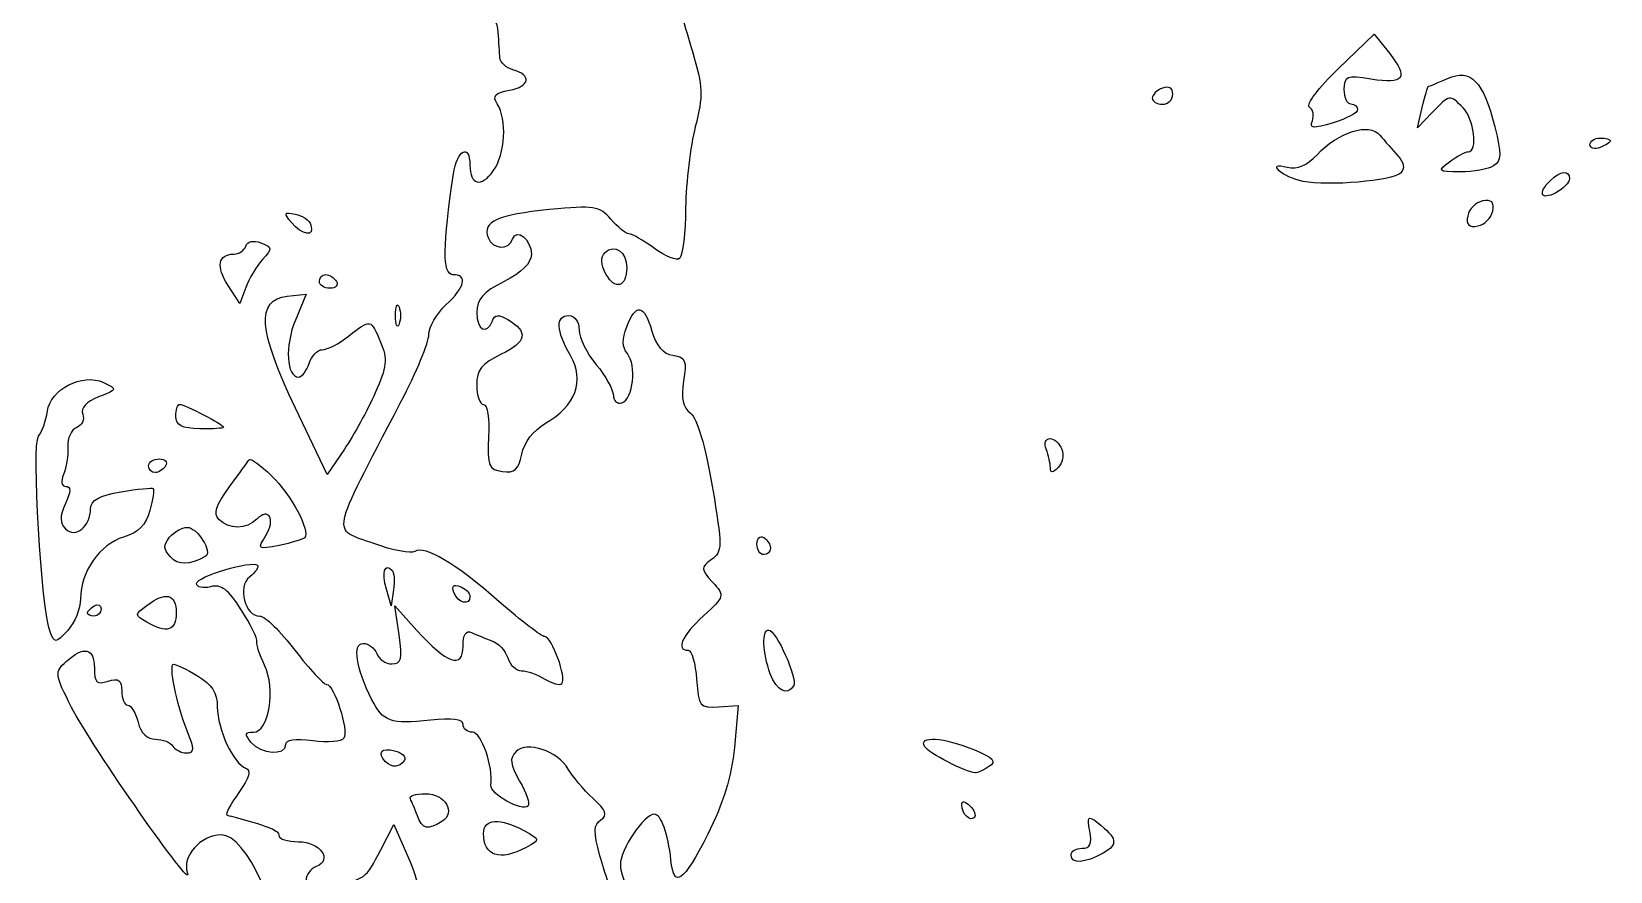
# Model space of a CAD drawing. Header units: centimetres. Extents: x -10.8 to 10.8, y -7.7 to 7.7.
# Drawn here: x 5.06 to 10.71, y -3.44 to -0.44 of the extents above; entities that cross this region are included whole.
import ezdxf

# ---------------------------------------------------------------- set-up
doc = ezdxf.new("R2010")
doc.units = ezdxf.units.CM
doc.header["$MEASUREMENT"] = 0
doc.layers.add('Layer 1', color=7, linetype='Continuous')

msp = doc.modelspace()

# ---------------------------------------------------------------- linework, layer by layer
at = {"layer": 'Layer 1'}
for points, knots in [([(7.24398, -3.59832), (7.24398, -3.58072), (7.22783, -3.54497), (7.20809, -3.51887), (7.20809, -3.51887), (7.18835, -3.49277), (7.17185, -3.44814), (7.17142, -3.4197), (7.17142, -3.4197), (7.17062, -3.36609), (7.2561, -3.23916), (7.29301, -3.23916), (7.29301, -3.23916), (7.31733, -3.23916), (7.34202, -3.30792), (7.35229, -3.40428), (7.35229, -3.40428), (7.3633, -3.50757), (7.39557, -3.48462), (7.48425, -3.31043), (7.48425, -3.31043), (7.53927, -3.20237), (7.57001, -3.10199), (7.57922, -3.00037), (7.57922, -3.00037), (7.57922, -3.00037), (7.59285, -2.85011), (7.59285, -2.85011), (7.59285, -2.85011), (7.59285, -2.85011), (7.52232, -2.85516), (7.52232, -2.85516), (7.52232, -2.85516), (7.45589, -2.85992), (7.45135, -2.85418), (7.44428, -2.75631), (7.44428, -2.75631), (7.44015, -2.69917), (7.42639, -2.65241), (7.41372, -2.65241), (7.41372, -2.65241), (7.36838, -2.65241), (7.39198, -2.59957), (7.46856, -2.52962), (7.46856, -2.52962), (7.54502, -2.45978), (7.54562, -2.45757), (7.50109, -2.40837), (7.50109, -2.40837), (7.45851, -2.36132), (7.45829, -2.35639), (7.49753, -2.3277), (7.49753, -2.3277), (7.53669, -2.29907), (7.53685, -2.2825), (7.50006, -2.06528), (7.50006, -2.06528), (7.47573, -1.92163), (7.44617, -1.82216), (7.42238, -1.80382), (7.42238, -1.80382), (7.39488, -1.78263), (7.38789, -1.75006), (7.39777, -1.68916), (7.39777, -1.68916), (7.4097, -1.61562), (7.40447, -1.60307), (7.35916, -1.59652), (7.35916, -1.59652), (7.32397, -1.59143), (7.29929, -1.56284), (7.28406, -1.50948), (7.28406, -1.50948), (7.25661, -1.41335), (7.22662, -1.40824), (7.19397, -1.49412), (7.19397, -1.49412), (7.17716, -1.53832), (7.1779, -1.56821), (7.19634, -1.59043), (7.19634, -1.59043), (7.23045, -1.63153), (7.21691, -1.75315), (7.17676, -1.76633), (7.17676, -1.76633), (7.15995, -1.77185), (7.1462, -1.75979), (7.1462, -1.73953), (7.1462, -1.73953), (7.1462, -1.71927), (7.1187, -1.67001), (7.08508, -1.63006), (7.08508, -1.63006), (7.05147, -1.59011), (7.02396, -1.53426), (7.02396, -1.50595), (7.02396, -1.50595), (7.02396, -1.47649), (7.00828, -1.45447), (6.98729, -1.45447), (6.98729, -1.45447), (6.93899, -1.45447), (6.94087, -1.50686), (6.99238, -1.59661), (6.99238, -1.59661), (7.04442, -1.68728), (7.01128, -1.77822), (6.9037, -1.83996), (6.9037, -1.83996), (6.86032, -1.86486), (6.82686, -1.90825), (6.81839, -1.95058), (6.81839, -1.95058), (6.80733, -2.00588), (6.79307, -2.01861), (6.74919, -2.01238), (6.74919, -2.01238), (6.69964, -2.00535), (6.69454, -1.9925), (6.69985, -1.88841), (6.69985, -1.88841), (6.70314, -1.8239), (6.69499, -1.77229), (6.68151, -1.77229), (6.68151, -1.77229), (6.66816, -1.77229), (6.65725, -1.74132), (6.65725, -1.70348), (6.65725, -1.70348), (6.65725, -1.64863), (6.67499, -1.62621), (6.74469, -1.59297), (6.74469, -1.59297), (6.83626, -1.5493), (6.8434, -1.5124), (6.76878, -1.46845), (6.76878, -1.46845), (6.73582, -1.44903), (6.72143, -1.45016), (6.71319, -1.47281), (6.71319, -1.47281), (6.69394, -1.52572), (6.65725, -1.506), (6.65725, -1.44275), (6.65725, -1.44275), (6.65725, -1.39664), (6.68065, -1.37019), (6.75504, -1.33224), (6.75504, -1.33224), (6.81787, -1.30019), (6.85283, -1.26556), (6.85283, -1.2354), (6.85283, -1.2354), (6.85283, -1.18117), (6.79928, -1.1384), (6.785, -1.18123), (6.785, -1.18123), (6.77165, -1.2213), (6.71416, -1.21726), (6.69799, -1.17512), (6.69799, -1.17512), (6.67626, -1.1185), (6.7321, -1.09299), (6.91779, -1.07469), (6.91779, -1.07469), (7.07744, -1.05896), (7.09665, -1.06199), (7.13714, -1.10928), (7.13714, -1.10928), (7.16155, -1.13779), (7.19052, -1.16111), (7.20152, -1.16111), (7.20152, -1.16111), (7.21252, -1.16111), (7.25395, -1.18508), (7.29358, -1.21438), (7.29358, -1.21438), (7.33321, -1.24368), (7.37402, -1.25927), (7.38427, -1.24902), (7.38427, -1.24902), (7.39452, -1.23878), (7.40382, -1.15705), (7.40493, -1.0674), (7.40493, -1.0674), (7.40605, -0.97775), (7.42162, -0.84766), (7.43954, -0.77831), (7.43954, -0.77831), (7.46828, -0.66708), (7.46704, -0.63537), (7.42898, -0.50939), (7.42898, -0.50939), (7.40525, -0.43084), (7.37244, -0.31156), (7.35607, -0.24433), (7.35607, -0.24433), (7.31643, -0.08154), (7.20958, -0.0199), (6.97153, -0.02252), (6.97153, -0.02252), (6.7791, -0.02463), (6.71967, -0.06448), (6.69694, -0.20664), (6.69694, -0.20664), (6.68863, -0.25863), (6.67512, -0.31863), (6.66693, -0.33998), (6.66693, -0.33998), (6.65713, -0.3655), (6.66548, -0.37879), (6.69132, -0.37879), (6.69132, -0.37879), (6.71595, -0.37879), (6.73197, -0.40159), (6.73427, -0.43991), (6.73427, -0.43991), (6.73629, -0.47352), (6.73904, -0.51478), (6.74038, -0.53159), (6.74038, -0.53159), (6.74172, -0.5484), (6.76273, -0.56765), (6.78705, -0.57437), (6.78705, -0.57437), (6.85525, -0.59322), (6.84808, -0.63361), (6.77406, -0.64747), (6.77406, -0.64747), (6.72196, -0.65723), (6.71259, -0.6679), (6.7309, -0.6966), (6.7309, -0.6966), (6.76671, -0.75271), (6.75946, -0.875), (6.7167, -0.93604), (6.7167, -0.93604), (6.67376, -0.99734), (6.6328, -0.98716), (6.6328, -0.91518), (6.6328, -0.91518), (6.6328, -0.83679), (6.58703, -0.86173), (6.57407, -0.94718), (6.57407, -0.94718), (6.53542, -1.20211), (6.53465, -1.30778), (6.57146, -1.30778), (6.57146, -1.30778), (6.62615, -1.30778), (6.61629, -1.35165), (6.54723, -1.41565), (6.54723, -1.41565), (6.51361, -1.4468), (6.48611, -1.49463), (6.48611, -1.52193), (6.48611, -1.52193), (6.48611, -1.54923), (6.44102, -1.65798), (6.3859, -1.7636), (6.3859, -1.7636), (6.12909, -2.25575), (6.1367, -2.21577), (6.28939, -2.27066), (6.28939, -2.27066), (6.35611, -2.29465), (6.42184, -2.30739), (6.43546, -2.29898), (6.43546, -2.29898), (6.47249, -2.2761), (6.57925, -2.33957), (6.73812, -2.47893), (6.73812, -2.47893), (6.81622, -2.54744), (6.8894, -2.60348), (6.90075, -2.60348), (6.90075, -2.60348), (6.92615, -2.60348), (6.98046, -2.75291), (6.96183, -2.77154), (6.96183, -2.77154), (6.95444, -2.77894), (6.92703, -2.77168), (6.90094, -2.75535), (6.90094, -2.75535), (6.87484, -2.73905), (6.83758, -2.72572), (6.81813, -2.72572), (6.81813, -2.72572), (6.79868, -2.72572), (6.77617, -2.7049), (6.76809, -2.67946), (6.76809, -2.67946), (6.76002, -2.65402), (6.73452, -2.62651), (6.71144, -2.61833), (6.71144, -2.61833), (6.68835, -2.61015), (6.65571, -2.59704), (6.63891, -2.58921), (6.63891, -2.58921), (6.61873, -2.5798), (6.60835, -2.59614), (6.60835, -2.63735), (6.60835, -2.63735), (6.60835, -2.72002), (6.54994, -2.70034), (6.44347, -2.58178), (6.44347, -2.58178), (6.44347, -2.58178), (6.36416, -2.49347), (6.36416, -2.49347), (6.36416, -2.49347), (6.36416, -2.49347), (6.37937, -2.59737), (6.37937, -2.59737), (6.37937, -2.59737), (6.39205, -2.68397), (6.38782, -2.70127), (6.35401, -2.70127), (6.35401, -2.70127), (6.3317, -2.70127), (6.30711, -2.68477), (6.29937, -2.6646), (6.29937, -2.6646), (6.29163, -2.64443), (6.26976, -2.62793), (6.25078, -2.62793), (6.25078, -2.62793), (6.21175, -2.62793), (6.22522, -2.71613), (6.28122, -2.82741), (6.28122, -2.82741), (6.32238, -2.90919), (6.34839, -2.91848), (6.49222, -2.90274), (6.49222, -2.90274), (6.57024, -2.8942), (6.60834, -2.89918), (6.60834, -2.91789), (6.60834, -2.91789), (6.60834, -2.93321), (6.62347, -2.94574), (6.64196, -2.94574), (6.64196, -2.94574), (6.67395, -2.94574), (6.71754, -3.07023), (6.70832, -3.13524), (6.70832, -3.13524), (6.70376, -3.16736), (6.81923, -3.23195), (6.84147, -3.20972), (6.84147, -3.20972), (6.84855, -3.20263), (6.83483, -3.16282), (6.81097, -3.12124), (6.81097, -3.12124), (6.77648, -3.06115), (6.77379, -3.03944), (6.79786, -3.01538), (6.79786, -3.01538), (6.83717, -2.97607), (6.94748, -3.0133), (6.98476, -3.07846), (6.98476, -3.07846), (6.9996, -3.10439), (7.03924, -3.15095), (7.07286, -3.18192), (7.07286, -3.18192), (7.12054, -3.22585), (7.12685, -3.24293), (7.10153, -3.25962), (7.10153, -3.25962), (7.07533, -3.27689), (7.07464, -3.30167), (7.09798, -3.38841), (7.09798, -3.38841), (7.11387, -3.44748), (7.14251, -3.52607), (7.16161, -3.56305), (7.16161, -3.56305), (7.19796, -3.63341), (7.24398, -3.65309), (7.24398, -3.59828), (7.24398, -3.59828), (7.24398, -3.59828), (7.24398, -3.59832), (7.24398, -3.59832)], [0, 0, 0, 0, 0.0102041, 0.0102041, 0.0102041, 0.0102041, 0.0204082, 0.0204082, 0.0204082, 0.0204082, 0.0306122, 0.0306122, 0.0306122, 0.0306122, 0.0408163, 0.0408163, 0.0408163, 0.0408163, 0.0510204, 0.0510204, 0.0510204, 0.0510204, 0.0612245, 0.0612245, 0.0612245, 0.0612245, 0.0714286, 0.0714286, 0.0714286, 0.0714286, 0.0816327, 0.0816327, 0.0816327, 0.0816327, 0.0918367, 0.0918367, 0.0918367, 0.0918367, 0.1020408, 0.1020408, 0.1020408, 0.1020408, 0.1122449, 0.1122449, 0.1122449, 0.1122449, 0.122449, 0.122449, 0.122449, 0.122449, 0.1326531, 0.1326531, 0.1326531, 0.1326531, 0.1428571, 0.1428571, 0.1428571, 0.1428571, 0.1530612, 0.1530612, 0.1530612, 0.1530612, 0.1632653, 0.1632653, 0.1632653, 0.1632653, 0.1734694, 0.1734694, 0.1734694, 0.1734694, 0.1836735, 0.1836735, 0.1836735, 0.1836735, 0.1938776, 0.1938776, 0.1938776, 0.1938776, 0.2040816, 0.2040816, 0.2040816, 0.2040816, 0.2142857, 0.2142857, 0.2142857, 0.2142857, 0.2244898, 0.2244898, 0.2244898, 0.2244898, 0.2346939, 0.2346939, 0.2346939, 0.2346939, 0.244898, 0.244898, 0.244898, 0.244898, 0.255102, 0.255102, 0.255102, 0.255102, 0.2653061, 0.2653061, 0.2653061, 0.2653061, 0.2755102, 0.2755102, 0.2755102, 0.2755102, 0.2857143, 0.2857143, 0.2857143, 0.2857143, 0.2959184, 0.2959184, 0.2959184, 0.2959184, 0.3061224, 0.3061224, 0.3061224, 0.3061224, 0.3163265, 0.3163265, 0.3163265, 0.3163265, 0.3265306, 0.3265306, 0.3265306, 0.3265306, 0.3367347, 0.3367347, 0.3367347, 0.3367347, 0.3469388, 0.3469388, 0.3469388, 0.3469388, 0.3571429, 0.3571429, 0.3571429, 0.3571429, 0.3673469, 0.3673469, 0.3673469, 0.3673469, 0.377551, 0.377551, 0.377551, 0.377551, 0.3877551, 0.3877551, 0.3877551, 0.3877551, 0.3979592, 0.3979592, 0.3979592, 0.3979592, 0.4081633, 0.4081633, 0.4081633, 0.4081633, 0.4183673, 0.4183673, 0.4183673, 0.4183673, 0.4285714, 0.4285714, 0.4285714, 0.4285714, 0.4387755, 0.4387755, 0.4387755, 0.4387755, 0.4489796, 0.4489796, 0.4489796, 0.4489796, 0.4591837, 0.4591837, 0.4591837, 0.4591837, 0.4693878, 0.4693878, 0.4693878, 0.4693878, 0.4795918, 0.4795918, 0.4795918, 0.4795918, 0.4897959, 0.4897959, 0.4897959, 0.4897959, 0.5, 0.5, 0.5, 0.5, 0.5102041, 0.5102041, 0.5102041, 0.5102041, 0.5204082, 0.5204082, 0.5204082, 0.5204082, 0.5306122, 0.5306122, 0.5306122, 0.5306122, 0.5408163, 0.5408163, 0.5408163, 0.5408163, 0.5510204, 0.5510204, 0.5510204, 0.5510204, 0.5612245, 0.5612245, 0.5612245, 0.5612245, 0.5714286, 0.5714286, 0.5714286, 0.5714286, 0.5816327, 0.5816327, 0.5816327, 0.5816327, 0.5918367, 0.5918367, 0.5918367, 0.5918367, 0.6020408, 0.6020408, 0.6020408, 0.6020408, 0.6122449, 0.6122449, 0.6122449, 0.6122449, 0.622449, 0.622449, 0.622449, 0.622449, 0.6326531, 0.6326531, 0.6326531, 0.6326531, 0.6428571, 0.6428571, 0.6428571, 0.6428571, 0.6530612, 0.6530612, 0.6530612, 0.6530612, 0.6632653, 0.6632653, 0.6632653, 0.6632653, 0.6734694, 0.6734694, 0.6734694, 0.6734694, 0.6836735, 0.6836735, 0.6836735, 0.6836735, 0.6938776, 0.6938776, 0.6938776, 0.6938776, 0.7040816, 0.7040816, 0.7040816, 0.7040816, 0.7142857, 0.7142857, 0.7142857, 0.7142857, 0.7244898, 0.7244898, 0.7244898, 0.7244898, 0.7346939, 0.7346939, 0.7346939, 0.7346939, 0.744898, 0.744898, 0.744898, 0.744898, 0.755102, 0.755102, 0.755102, 0.755102, 0.7653061, 0.7653061, 0.7653061, 0.7653061, 0.7755102, 0.7755102, 0.7755102, 0.7755102, 0.7857143, 0.7857143, 0.7857143, 0.7857143, 0.7959184, 0.7959184, 0.7959184, 0.7959184, 0.8061224, 0.8061224, 0.8061224, 0.8061224, 0.8163265, 0.8163265, 0.8163265, 0.8163265, 0.8265306, 0.8265306, 0.8265306, 0.8265306, 0.8367347, 0.8367347, 0.8367347, 0.8367347, 0.8469388, 0.8469388, 0.8469388, 0.8469388, 0.8571429, 0.8571429, 0.8571429, 0.8571429, 0.8673469, 0.8673469, 0.8673469, 0.8673469, 0.877551, 0.877551, 0.877551, 0.877551, 0.8877551, 0.8877551, 0.8877551, 0.8877551, 0.8979592, 0.8979592, 0.8979592, 0.8979592, 0.9081633, 0.9081633, 0.9081633, 0.9081633, 0.9183673, 0.9183673, 0.9183673, 0.9183673, 0.9285714, 0.9285714, 0.9285714, 0.9285714, 0.9387755, 0.9387755, 0.9387755, 0.9387755, 0.9489796, 0.9489796, 0.9489796, 0.9489796, 0.9591837, 0.9591837, 0.9591837, 0.9591837, 0.9693878, 0.9693878, 0.9693878, 0.9693878, 0.9795918, 0.9795918, 0.9795918, 0.9795918, 1, 1, 1, 1]), ([(9.80974, -0.71684), (9.80974, -0.70565), (9.79874, -0.69649), (9.78529, -0.69649), (9.78529, -0.69649), (9.77184, -0.69649), (9.76084, -0.67308), (9.76084, -0.64447), (9.76084, -0.64447), (9.76084, -0.5976), (9.77039, -0.59398), (9.85716, -0.60785), (9.85716, -0.60785), (9.97669, -0.62696), (9.99361, -0.60326), (9.92336, -0.51515), (9.92336, -0.51515), (9.92336, -0.51515), (9.86876, -0.44667), (9.86876, -0.44667), (9.86876, -0.44667), (9.86876, -0.44667), (9.74098, -0.56983), (9.74098, -0.56983), (9.74098, -0.56983), (9.6707, -0.63757), (9.62394, -0.69963), (9.63706, -0.70774), (9.63706, -0.70774), (9.65019, -0.71585), (9.65502, -0.73788), (9.6478, -0.75669), (9.6478, -0.75669), (9.63692, -0.78504), (9.64965, -0.7863), (9.72221, -0.76403), (9.72221, -0.76403), (9.77035, -0.74925), (9.80974, -0.72801), (9.80974, -0.71682), (9.80974, -0.71682), (9.80974, -0.71682), (9.80974, -0.71684), (9.80974, -0.71684)], [0, 0, 0, 0, 0.0833333, 0.0833333, 0.0833333, 0.0833333, 0.1666667, 0.1666667, 0.1666667, 0.1666667, 0.25, 0.25, 0.25, 0.25, 0.3333333, 0.3333333, 0.3333333, 0.3333333, 0.4166667, 0.4166667, 0.4166667, 0.4166667, 0.5, 0.5, 0.5, 0.5, 0.5833333, 0.5833333, 0.5833333, 0.5833333, 0.6666667, 0.6666667, 0.6666667, 0.6666667, 0.75, 0.75, 0.75, 0.75, 0.8333333, 0.8333333, 0.8333333, 0.8333333, 1, 1, 1, 1]), ([(10.29637, -0.91864), (10.32469, -0.9007), (10.32542, -0.877), (10.30064, -0.77844), (10.30064, -0.77844), (10.25941, -0.61441), (10.21541, -0.56933), (10.13158, -0.60525), (10.13158, -0.60525), (10.09589, -0.62054), (10.06484, -0.6336), (10.06257, -0.63427), (10.06257, -0.63427), (10.0603, -0.63494), (10.05062, -0.66846), (10.04106, -0.70877), (10.04106, -0.70877), (10.04106, -0.70877), (10.02367, -0.78206), (10.02367, -0.78206), (10.02367, -0.78206), (10.02367, -0.78206), (10.07669, -0.72705), (10.07669, -0.72705), (10.07669, -0.72705), (10.1398, -0.66157), (10.13849, -0.66177), (10.18718, -0.71046), (10.18718, -0.71046), (10.22688, -0.75015), (10.24081, -0.86762), (10.20582, -0.86762), (10.20582, -0.86762), (10.19494, -0.86762), (10.16469, -0.88377), (10.13859, -0.90351), (10.13859, -0.90351), (10.09394, -0.93728), (10.09619, -0.93943), (10.1767, -0.93981), (10.1767, -0.93981), (10.22376, -0.94004), (10.27761, -0.9305), (10.29636, -0.91863), (10.29636, -0.91863), (10.29636, -0.91863), (10.29637, -0.91864), (10.29637, -0.91864)], [0, 0, 0, 0, 0.0769231, 0.0769231, 0.0769231, 0.0769231, 0.1538462, 0.1538462, 0.1538462, 0.1538462, 0.2307692, 0.2307692, 0.2307692, 0.2307692, 0.3076923, 0.3076923, 0.3076923, 0.3076923, 0.3846154, 0.3846154, 0.3846154, 0.3846154, 0.4615385, 0.4615385, 0.4615385, 0.4615385, 0.5384615, 0.5384615, 0.5384615, 0.5384615, 0.6153846, 0.6153846, 0.6153846, 0.6153846, 0.6923077, 0.6923077, 0.6923077, 0.6923077, 0.7692308, 0.7692308, 0.7692308, 0.7692308, 0.8461538, 0.8461538, 0.8461538, 0.8461538, 1, 1, 1, 1]), ([(9.07482, -0.67569), (9.07482, -0.66368), (9.09132, -0.64753), (9.11149, -0.63979), (9.11149, -0.63979), (9.13383, -0.63122), (9.14816, -0.63974), (9.14816, -0.66162), (9.14816, -0.66162), (9.14816, -0.68137), (9.13166, -0.69752), (9.11149, -0.69752), (9.11149, -0.69752), (9.09132, -0.69752), (9.07482, -0.6877), (9.07482, -0.67569)], [0, 0, 0, 0, 0.2, 0.2, 0.2, 0.2, 0.4, 0.4, 0.4, 0.4, 0.6, 0.6, 0.6, 0.6, 1, 1, 1, 1]), ([(9.96348, -0.94397), (9.97956, -0.92789), (9.97632, -0.90705), (9.95388, -0.88229), (9.95388, -0.88229), (9.93525, -0.86172), (9.90633, -0.82856), (9.88961, -0.80859), (9.88961, -0.80859), (9.85086, -0.76229), (9.74199, -0.79611), (9.6646, -0.87848), (9.6646, -0.87848), (9.62856, -0.91685), (9.59356, -0.93132), (9.5577, -0.9227), (9.5577, -0.9227), (9.52094, -0.91386), (9.51198, -0.91786), (9.52884, -0.93559), (9.52884, -0.93559), (9.54229, -0.94973), (9.58079, -0.96685), (9.61441, -0.97364), (9.61441, -0.97364), (9.70411, -0.99176), (9.93534, -0.9721), (9.96348, -0.94397)], [0, 0, 0, 0, 0.125, 0.125, 0.125, 0.125, 0.25, 0.25, 0.25, 0.25, 0.375, 0.375, 0.375, 0.375, 0.5, 0.5, 0.5, 0.5, 0.625, 0.625, 0.625, 0.625, 0.75, 0.75, 0.75, 0.75, 1, 1, 1, 1]), ([(10.71435, -0.82834), (10.71435, -0.82306), (10.69785, -0.81873), (10.67768, -0.81873), (10.67768, -0.81873), (10.65751, -0.81873), (10.64101, -0.82939), (10.64101, -0.84241), (10.64101, -0.84241), (10.64101, -0.85543), (10.65751, -0.85976), (10.67768, -0.85202), (10.67768, -0.85202), (10.69785, -0.84428), (10.71435, -0.83362), (10.71435, -0.82834)], [0, 0, 0, 0, 0.2, 0.2, 0.2, 0.2, 0.4, 0.4, 0.4, 0.4, 0.6, 0.6, 0.6, 0.6, 1, 1, 1, 1]), ([(10.56786, -0.96458), (10.56786, -0.9322), (10.53475, -0.93498), (10.49941, -0.97033), (10.49941, -0.97033), (10.45326, -1.01648), (10.46512, -1.04315), (10.51897, -1.01434), (10.51897, -1.01434), (10.54586, -0.99995), (10.56786, -0.97756), (10.56786, -0.96459), (10.56786, -0.96459), (10.56786, -0.96459), (10.56786, -0.96458), (10.56786, -0.96458)], [0, 0, 0, 0, 0.2, 0.2, 0.2, 0.2, 0.4, 0.4, 0.4, 0.4, 0.6, 0.6, 0.6, 0.6, 1, 1, 1, 1]), ([(10.20357, -1.09729), (10.20831, -1.07269), (10.23231, -1.04869), (10.25691, -1.04395), (10.25691, -1.04395), (10.28921, -1.03773), (10.29924, -1.04776), (10.29302, -1.08006), (10.29302, -1.08006), (10.28828, -1.10466), (10.26428, -1.12866), (10.23968, -1.1334), (10.23968, -1.1334), (10.20738, -1.13962), (10.19735, -1.12959), (10.20357, -1.09729)], [0, 0, 0, 0, 0.2, 0.2, 0.2, 0.2, 0.4, 0.4, 0.4, 0.4, 0.6, 0.6, 0.6, 0.6, 1, 1, 1, 1]), ([(6.06381, -1.13023), (6.05821, -1.11342), (6.03289, -1.09565), (6.00754, -1.09074), (6.00754, -1.09074), (5.96766, -1.08301), (5.96587, -1.08713), (5.99422, -1.1213), (5.99422, -1.1213), (6.033, -1.16803), (6.07832, -1.17385), (6.0638, -1.13023), (6.0638, -1.13023), (6.0638, -1.13023), (6.06381, -1.13023), (6.06381, -1.13023)], [0, 0, 0, 0, 0.2, 0.2, 0.2, 0.2, 0.4, 0.4, 0.4, 0.4, 0.6, 0.6, 0.6, 0.6, 1, 1, 1, 1]), ([(5.89095, -1.2537), (5.92642, -1.21451), (5.92592, -1.20949), (5.88502, -1.19379), (5.88502, -1.19379), (5.85854, -1.18363), (5.83646, -1.1884), (5.83076, -1.2055), (5.83076, -1.2055), (5.82547, -1.22137), (5.80621, -1.23435), (5.78795, -1.23435), (5.78795, -1.23435), (5.73155, -1.23435), (5.72348, -1.27894), (5.76766, -1.34637), (5.76766, -1.34637), (5.76766, -1.34637), (5.80992, -1.41087), (5.80992, -1.41087), (5.80992, -1.41087), (5.80992, -1.41087), (5.83108, -1.35367), (5.83108, -1.35367), (5.83108, -1.35367), (5.84272, -1.32221), (5.86966, -1.27722), (5.89095, -1.2537)], [0, 0, 0, 0, 0.125, 0.125, 0.125, 0.125, 0.25, 0.25, 0.25, 0.25, 0.375, 0.375, 0.375, 0.375, 0.5, 0.5, 0.5, 0.5, 0.625, 0.625, 0.625, 0.625, 0.75, 0.75, 0.75, 0.75, 1, 1, 1, 1]), ([(7.19427, -1.28325), (7.19427, -1.22672), (7.14982, -1.19569), (7.11653, -1.22897), (7.11653, -1.22897), (7.10005, -1.24545), (7.10116, -1.27076), (7.11989, -1.30576), (7.11989, -1.30576), (7.15162, -1.36506), (7.19427, -1.35215), (7.19427, -1.28325)], [0, 0, 0, 0, 0.25, 0.25, 0.25, 0.25, 0.5, 0.5, 0.5, 0.5, 1, 1, 1, 1]), ([(6.15526, -1.33214), (6.14695, -1.31869), (6.1298, -1.30769), (6.11715, -1.30769), (6.11715, -1.30769), (6.1045, -1.30769), (6.09415, -1.31869), (6.09415, -1.33214), (6.09415, -1.33214), (6.09415, -1.34559), (6.1113, -1.35659), (6.13226, -1.35659), (6.13226, -1.35659), (6.15322, -1.35659), (6.16358, -1.34559), (6.15527, -1.33214), (6.15527, -1.33214), (6.15527, -1.33214), (6.15526, -1.33214), (6.15526, -1.33214)], [0, 0, 0, 0, 0.1666667, 0.1666667, 0.1666667, 0.1666667, 0.3333333, 0.3333333, 0.3333333, 0.3333333, 0.5, 0.5, 0.5, 0.5, 0.6666667, 0.6666667, 0.6666667, 0.6666667, 1, 1, 1, 1]), ([(6.29418, -1.73114), (6.3354, -1.63796), (6.33834, -1.61016), (6.31337, -1.54987), (6.31337, -1.54987), (6.27831, -1.46523), (6.27799, -1.46517), (6.19868, -1.52755), (6.19868, -1.52755), (6.16449, -1.55444), (6.12224, -1.57644), (6.10479, -1.57644), (6.10479, -1.57644), (6.08734, -1.57644), (6.06608, -1.59844), (6.05754, -1.62533), (6.05754, -1.62533), (6.049, -1.65222), (6.03197, -1.67422), (6.01969, -1.67422), (6.01969, -1.67422), (5.97625, -1.67422), (5.97011, -1.56242), (6.00851, -1.47052), (6.00851, -1.47052), (6.00851, -1.47052), (6.04742, -1.3774), (6.04742, -1.3774), (6.04742, -1.3774), (6.04742, -1.3774), (5.97914, -1.38524), (5.97914, -1.38524), (5.97914, -1.38524), (5.86734, -1.39807), (5.87533, -1.50589), (6.00884, -1.78593), (6.00884, -1.78593), (6.00884, -1.78593), (6.1219, -2.02308), (6.1219, -2.02308), (6.1219, -2.02308), (6.1219, -2.02308), (6.1837, -1.93214), (6.1837, -1.93214), (6.1837, -1.93214), (6.21769, -1.88212), (6.26741, -1.79167), (6.29418, -1.73114)], [0, 0, 0, 0, 0.0769231, 0.0769231, 0.0769231, 0.0769231, 0.1538462, 0.1538462, 0.1538462, 0.1538462, 0.2307692, 0.2307692, 0.2307692, 0.2307692, 0.3076923, 0.3076923, 0.3076923, 0.3076923, 0.3846154, 0.3846154, 0.3846154, 0.3846154, 0.4615385, 0.4615385, 0.4615385, 0.4615385, 0.5384615, 0.5384615, 0.5384615, 0.5384615, 0.6153846, 0.6153846, 0.6153846, 0.6153846, 0.6923077, 0.6923077, 0.6923077, 0.6923077, 0.7692308, 0.7692308, 0.7692308, 0.7692308, 0.8461538, 0.8461538, 0.8461538, 0.8461538, 1, 1, 1, 1]), ([(6.37926, -1.42382), (6.37248, -1.40701), (6.36693, -1.42077), (6.36693, -1.45438), (6.36693, -1.45438), (6.36693, -1.488), (6.37248, -1.50175), (6.37926, -1.48494), (6.37926, -1.48494), (6.38604, -1.46813), (6.38604, -1.44063), (6.37926, -1.42382)], [0, 0, 0, 0, 0.25, 0.25, 0.25, 0.25, 0.5, 0.5, 0.5, 0.5, 1, 1, 1, 1]), ([(5.23935, -2.46775), (5.23935, -2.37158), (5.30844, -2.27276), (5.39352, -2.24721), (5.39352, -2.24721), (5.44763, -2.23097), (5.47419, -2.20426), (5.48776, -2.15248), (5.48776, -2.15248), (5.49815, -2.11282), (5.50357, -2.07729), (5.4998, -2.07352), (5.4998, -2.07352), (5.49604, -2.06976), (5.44414, -2.07504), (5.38448, -2.08526), (5.38448, -2.08526), (5.30672, -2.09858), (5.27593, -2.11548), (5.27573, -2.14494), (5.27573, -2.14494), (5.27528, -2.20886), (5.22124, -2.25294), (5.18622, -2.21792), (5.18622, -2.21792), (5.16448, -2.19618), (5.16435, -2.17431), (5.1857, -2.12746), (5.1857, -2.12746), (5.20549, -2.08402), (5.20597, -2.06568), (5.18731, -2.06568), (5.18731, -2.06568), (5.17142, -2.06568), (5.16805, -2.04851), (5.17892, -2.0229), (5.17892, -2.0229), (5.1889, -1.99937), (5.19567, -1.95498), (5.19396, -1.92427), (5.19396, -1.92427), (5.19225, -1.89355), (5.20657, -1.86239), (5.22578, -1.85502), (5.22578, -1.85502), (5.24499, -1.84765), (5.25478, -1.82618), (5.24754, -1.80731), (5.24754, -1.80731), (5.23921, -1.78559), (5.25996, -1.76293), (5.30409, -1.74556), (5.30409, -1.74556), (5.37201, -1.71882), (5.37246, -1.71749), (5.32139, -1.69375), (5.32139, -1.69375), (5.24656, -1.65896), (5.13184, -1.71803), (5.12087, -1.79701), (5.12087, -1.79701), (5.11622, -1.8305), (5.10193, -1.87068), (5.0891, -1.88631), (5.0891, -1.88631), (5.0643, -1.91652), (5.09922, -2.50623), (5.13056, -2.58647), (5.13056, -2.58647), (5.14683, -2.62814), (5.15024, -2.62786), (5.19355, -2.58138), (5.19355, -2.58138), (5.21873, -2.55435), (5.23934, -2.50321), (5.23934, -2.46775), (5.23934, -2.46775), (5.23934, -2.46775), (5.23935, -2.46775), (5.23935, -2.46775)], [0, 0, 0, 0, 0.047619, 0.047619, 0.047619, 0.047619, 0.0952381, 0.0952381, 0.0952381, 0.0952381, 0.1428571, 0.1428571, 0.1428571, 0.1428571, 0.1904762, 0.1904762, 0.1904762, 0.1904762, 0.2380952, 0.2380952, 0.2380952, 0.2380952, 0.2857143, 0.2857143, 0.2857143, 0.2857143, 0.3333333, 0.3333333, 0.3333333, 0.3333333, 0.3809524, 0.3809524, 0.3809524, 0.3809524, 0.4285714, 0.4285714, 0.4285714, 0.4285714, 0.4761905, 0.4761905, 0.4761905, 0.4761905, 0.5238095, 0.5238095, 0.5238095, 0.5238095, 0.5714286, 0.5714286, 0.5714286, 0.5714286, 0.6190476, 0.6190476, 0.6190476, 0.6190476, 0.6666667, 0.6666667, 0.6666667, 0.6666667, 0.7142857, 0.7142857, 0.7142857, 0.7142857, 0.7619048, 0.7619048, 0.7619048, 0.7619048, 0.8095238, 0.8095238, 0.8095238, 0.8095238, 0.8571429, 0.8571429, 0.8571429, 0.8571429, 0.9047619, 0.9047619, 0.9047619, 0.9047619, 1, 1, 1, 1]), ([(5.75169, -1.85411), (5.75169, -1.84479), (5.61193, -1.77219), (5.594, -1.77219), (5.594, -1.77219), (5.58661, -1.77219), (5.58059, -1.79144), (5.58063, -1.81497), (5.58063, -1.81497), (5.58063, -1.8472), (5.6018, -1.85821), (5.6662, -1.85959), (5.6662, -1.85959), (5.71322, -1.8606), (5.7517, -1.85813), (5.7517, -1.85411), (5.7517, -1.85411), (5.7517, -1.85411), (5.75169, -1.85411), (5.75169, -1.85411)], [0, 0, 0, 0, 0.1666667, 0.1666667, 0.1666667, 0.1666667, 0.3333333, 0.3333333, 0.3333333, 0.3333333, 0.5, 0.5, 0.5, 0.5, 0.6666667, 0.6666667, 0.6666667, 0.6666667, 1, 1, 1, 1]), ([(8.75078, -1.93257), (8.74269, -1.9115), (8.72355, -1.89426), (8.70825, -1.89426), (8.70825, -1.89426), (8.69292, -1.89426), (8.68708, -1.91162), (8.69526, -1.93293), (8.69526, -1.93293), (8.70342, -1.9542), (8.7101, -1.9839), (8.7101, -1.99894), (8.7101, -1.99894), (8.7101, -2.01888), (8.71759, -2.01879), (8.73779, -1.99858), (8.73779, -1.99858), (8.75302, -1.98335), (8.75887, -1.95364), (8.75078, -1.93257)], [0, 0, 0, 0, 0.1666667, 0.1666667, 0.1666667, 0.1666667, 0.3333333, 0.3333333, 0.3333333, 0.3333333, 0.5, 0.5, 0.5, 0.5, 0.6666667, 0.6666667, 0.6666667, 0.6666667, 1, 1, 1, 1]), ([(5.54413, -1.99205), (5.55244, -1.9786), (5.54209, -1.9676), (5.52112, -1.9676), (5.52112, -1.9676), (5.50016, -1.9676), (5.48301, -1.9786), (5.48301, -1.99205), (5.48301, -1.99205), (5.48301, -2.0055), (5.49336, -2.0165), (5.50601, -2.0165), (5.50601, -2.0165), (5.51866, -2.0165), (5.53581, -2.0055), (5.54412, -1.99205), (5.54412, -1.99205), (5.54412, -1.99205), (5.54413, -1.99205), (5.54413, -1.99205)], [0, 0, 0, 0, 0.1666667, 0.1666667, 0.1666667, 0.1666667, 0.3333333, 0.3333333, 0.3333333, 0.3333333, 0.5, 0.5, 0.5, 0.5, 0.6666667, 0.6666667, 0.6666667, 0.6666667, 1, 1, 1, 1]), ([(6.04171, -2.24957), (6.06381, -2.22747), (5.99246, -2.09453), (5.92256, -2.02756), (5.92256, -2.02756), (5.88334, -1.98998), (5.84794, -1.96394), (5.84389, -1.96968), (5.84389, -1.96968), (5.83985, -1.97542), (5.80736, -2.01981), (5.7717, -2.06832), (5.7717, -2.06832), (5.72309, -2.13445), (5.71386, -2.16351), (5.7348, -2.18444), (5.7348, -2.18444), (5.77093, -2.22057), (5.83322, -2.22011), (5.86989, -2.18344), (5.86989, -2.18344), (5.91403, -2.1393), (5.9387, -2.18335), (5.9024, -2.24147), (5.9024, -2.24147), (5.87177, -2.29052), (5.8739, -2.29208), (5.95044, -2.27677), (5.95044, -2.27677), (5.99449, -2.26796), (6.03556, -2.25572), (6.04171, -2.24957)], [0, 0, 0, 0, 0.1111111, 0.1111111, 0.1111111, 0.1111111, 0.2222222, 0.2222222, 0.2222222, 0.2222222, 0.3333333, 0.3333333, 0.3333333, 0.3333333, 0.4444444, 0.4444444, 0.4444444, 0.4444444, 0.5555556, 0.5555556, 0.5555556, 0.5555556, 0.6666667, 0.6666667, 0.6666667, 0.6666667, 0.7777778, 0.7777778, 0.7777778, 0.7777778, 1, 1, 1, 1]), ([(5.68578, -2.31713), (5.71378, -2.30201), (5.65802, -2.21237), (5.62062, -2.21237), (5.62062, -2.21237), (5.60257, -2.21237), (5.57454, -2.22835), (5.55832, -2.24789), (5.55832, -2.24789), (5.53518, -2.27578), (5.53582, -2.29088), (5.56131, -2.31817), (5.56131, -2.31817), (5.59012, -2.34901), (5.62732, -2.3487), (5.68578, -2.31713)], [0, 0, 0, 0, 0.2, 0.2, 0.2, 0.2, 0.4, 0.4, 0.4, 0.4, 0.6, 0.6, 0.6, 0.6, 1, 1, 1, 1]), ([(7.70874, -2.28716), (7.70874, -2.27451), (7.69774, -2.25736), (7.68429, -2.24905), (7.68429, -2.24905), (7.67084, -2.24074), (7.65984, -2.25109), (7.65984, -2.27205), (7.65984, -2.27205), (7.65984, -2.29301), (7.67084, -2.31016), (7.68429, -2.31016), (7.68429, -2.31016), (7.69773, -2.31016), (7.70874, -2.29981), (7.70874, -2.28716)], [0, 0, 0, 0, 0.2, 0.2, 0.2, 0.2, 0.4, 0.4, 0.4, 0.4, 0.6, 0.6, 0.6, 0.6, 1, 1, 1, 1]), ([(5.97268, -2.99147), (5.97268, -2.97331), (6.00626, -2.96831), (6.07046, -2.97692), (6.07046, -2.97692), (6.12424, -2.98413), (6.17453, -2.97987), (6.18221, -2.96744), (6.18221, -2.96744), (6.19983, -2.93893), (6.14689, -2.77466), (6.12009, -2.77466), (6.12009, -2.77466), (6.10913, -2.77466), (6.05822, -2.71965), (6.00695, -2.65242), (6.00695, -2.65242), (5.95568, -2.58519), (5.89914, -2.53018), (5.88129, -2.53018), (5.88129, -2.53018), (5.82706, -2.53018), (5.79972, -2.4251), (5.84478, -2.38986), (5.84478, -2.38986), (5.86609, -2.37319), (5.87848, -2.3545), (5.8723, -2.34833), (5.8723, -2.34833), (5.85275, -2.32878), (5.65485, -2.38834), (5.65485, -2.41377), (5.65485, -2.41377), (5.65485, -2.42715), (5.67729, -2.43223), (5.70472, -2.42505), (5.70472, -2.42505), (5.743, -2.41504), (5.7686, -2.4342), (5.81484, -2.50745), (5.81484, -2.50745), (5.84798, -2.55994), (5.87312, -2.61128), (5.87071, -2.62154), (5.87071, -2.62154), (5.8683, -2.6318), (5.88064, -2.6696), (5.89812, -2.70555), (5.89812, -2.70555), (5.93888, -2.78936), (5.9131, -2.94578), (5.85854, -2.94578), (5.85854, -2.94578), (5.82704, -2.94578), (5.82555, -2.95249), (5.85042, -2.98245), (5.85042, -2.98245), (5.88601, -3.02534), (5.97266, -3.03172), (5.97266, -2.99145), (5.97266, -2.99145), (5.97266, -2.99145), (5.97268, -2.99147), (5.97268, -2.99147)], [0, 0, 0, 0, 0.0588235, 0.0588235, 0.0588235, 0.0588235, 0.1176471, 0.1176471, 0.1176471, 0.1176471, 0.1764706, 0.1764706, 0.1764706, 0.1764706, 0.2352941, 0.2352941, 0.2352941, 0.2352941, 0.2941176, 0.2941176, 0.2941176, 0.2941176, 0.3529412, 0.3529412, 0.3529412, 0.3529412, 0.4117647, 0.4117647, 0.4117647, 0.4117647, 0.4705882, 0.4705882, 0.4705882, 0.4705882, 0.5294118, 0.5294118, 0.5294118, 0.5294118, 0.5882353, 0.5882353, 0.5882353, 0.5882353, 0.6470588, 0.6470588, 0.6470588, 0.6470588, 0.7058824, 0.7058824, 0.7058824, 0.7058824, 0.7647059, 0.7647059, 0.7647059, 0.7647059, 0.8235294, 0.8235294, 0.8235294, 0.8235294, 0.8823529, 0.8823529, 0.8823529, 0.8823529, 1, 1, 1, 1]), ([(6.35391, -2.3651), (6.32728, -2.33847), (6.31717, -2.37329), (6.33407, -2.43346), (6.33407, -2.43346), (6.33407, -2.43346), (6.35093, -2.49351), (6.35093, -2.49351), (6.35093, -2.49351), (6.35093, -2.49351), (6.35952, -2.43641), (6.35952, -2.43641), (6.35952, -2.43641), (6.36424, -2.405), (6.36172, -2.37291), (6.35391, -2.36511), (6.35391, -2.36511), (6.35391, -2.36511), (6.35391, -2.3651), (6.35391, -2.3651)], [0, 0, 0, 0, 0.1666667, 0.1666667, 0.1666667, 0.1666667, 0.3333333, 0.3333333, 0.3333333, 0.3333333, 0.5, 0.5, 0.5, 0.5, 0.6666667, 0.6666667, 0.6666667, 0.6666667, 1, 1, 1, 1]), ([(6.63308, -2.45946), (6.63308, -2.44745), (6.61714, -2.43151), (6.59765, -2.42403), (6.59765, -2.42403), (6.57397, -2.41494), (6.56673, -2.42218), (6.57582, -2.44586), (6.57582, -2.44586), (6.59066, -2.48453), (6.63308, -2.4946), (6.63308, -2.45945), (6.63308, -2.45945), (6.63308, -2.45945), (6.63308, -2.45946), (6.63308, -2.45946)], [0, 0, 0, 0, 0.2, 0.2, 0.2, 0.2, 0.4, 0.4, 0.4, 0.4, 0.6, 0.6, 0.6, 0.6, 1, 1, 1, 1]), ([(5.3129, -2.5043), (5.3129, -2.49006), (5.3019, -2.48521), (5.28845, -2.49352), (5.28845, -2.49352), (5.275, -2.50183), (5.264, -2.51348), (5.264, -2.51941), (5.264, -2.51941), (5.264, -2.52534), (5.275, -2.53019), (5.28845, -2.53019), (5.28845, -2.53019), (5.3019, -2.53019), (5.3129, -2.51854), (5.3129, -2.5043)], [0, 0, 0, 0, 0.2, 0.2, 0.2, 0.2, 0.4, 0.4, 0.4, 0.4, 0.6, 0.6, 0.6, 0.6, 1, 1, 1, 1]), ([(5.58182, -2.51796), (5.58182, -2.45021), (5.54378, -2.4409), (5.47621, -2.49212), (5.47621, -2.49212), (5.43319, -2.52473), (5.43319, -2.5267), (5.47621, -2.55172), (5.47621, -2.55172), (5.54844, -2.59373), (5.58182, -2.58306), (5.58182, -2.51796)], [0, 0, 0, 0, 0.25, 0.25, 0.25, 0.25, 0.5, 0.5, 0.5, 0.5, 1, 1, 1, 1]), ([(7.7916, -2.77875), (7.80659, -2.7545), (7.72882, -2.58103), (7.70245, -2.57988), (7.70245, -2.57988), (7.67671, -2.57876), (7.67963, -2.66191), (7.70796, -2.7364), (7.70796, -2.7364), (7.73176, -2.799), (7.76781, -2.81726), (7.79161, -2.77875), (7.79161, -2.77875), (7.79161, -2.77875), (7.7916, -2.77875), (7.7916, -2.77875)], [0, 0, 0, 0, 0.2, 0.2, 0.2, 0.2, 0.4, 0.4, 0.4, 0.4, 0.6, 0.6, 0.6, 0.6, 1, 1, 1, 1]), ([(6.63354, -4.70687), (6.63354, -4.67157), (6.7009, -4.67674), (6.71309, -4.71298), (6.71309, -4.71298), (6.72737, -4.75542), (6.80473, -4.6908), (6.80448, -4.63664), (6.80448, -4.63664), (6.80412, -4.5642), (6.54038, -3.79583), (6.50925, -3.77658), (6.50925, -3.77658), (6.49245, -3.7662), (6.47638, -3.70448), (6.47352, -3.63943), (6.47352, -3.63943), (6.47067, -3.57437), (6.44406, -3.46614), (6.41439, -3.39892), (6.41439, -3.39892), (6.41439, -3.39892), (6.36044, -3.27668), (6.36044, -3.27668), (6.36044, -3.27668), (6.36044, -3.27668), (6.31386, -3.36677), (6.31386, -3.36677), (6.31386, -3.36677), (6.25943, -3.47205), (6.2581, -3.47302), (6.13847, -3.4946), (6.13847, -3.4946), (6.06736, -3.50743), (6.04679, -3.50325), (6.04679, -3.47598), (6.04679, -3.47598), (6.04679, -3.45664), (6.06311, -3.43456), (6.08305, -3.4269), (6.08305, -3.4269), (6.14364, -3.40365), (6.09684, -3.33779), (6.01973, -3.33779), (6.01973, -3.33779), (5.98083, -3.33779), (5.949, -3.32798), (5.949, -3.31599), (5.949, -3.31599), (5.949, -3.29739), (5.92107, -3.28555), (5.7962, -3.25116), (5.7962, -3.25116), (5.78612, -3.24838), (5.77161, -3.24474), (5.76398, -3.24306), (5.76398, -3.24306), (5.75635, -3.24138), (5.77503, -3.20498), (5.80551, -3.16217), (5.80551, -3.16217), (5.84375, -3.10846), (5.85169, -3.08126), (5.83111, -3.07439), (5.83111, -3.07439), (5.78717, -3.05974), (5.72897, -2.93491), (5.72897, -2.85532), (5.72897, -2.85532), (5.72897, -2.80477), (5.70977, -2.7747), (5.65797, -2.74409), (5.65797, -2.74409), (5.61892, -2.72102), (5.58069, -2.70215), (5.57302, -2.70215), (5.57302, -2.70215), (5.55363, -2.70215), (5.58237, -2.84484), (5.62103, -2.94051), (5.62103, -2.94051), (5.64808, -3.00744), (5.64778, -3.01996), (5.61916, -3.01996), (5.61916, -3.01996), (5.60047, -3.01996), (5.57838, -3.00896), (5.57007, -2.99551), (5.57007, -2.99551), (5.56176, -2.98206), (5.53382, -2.97106), (5.50797, -2.97106), (5.50797, -2.97106), (5.47824, -2.97106), (5.45535, -2.94861), (5.44564, -2.90994), (5.44564, -2.90994), (5.4372, -2.87632), (5.42049, -2.84882), (5.4085, -2.84882), (5.4085, -2.84882), (5.39651, -2.84882), (5.3867, -2.82608), (5.3867, -2.79828), (5.3867, -2.79828), (5.3867, -2.75886), (5.37594, -2.75115), (5.33781, -2.76326), (5.33781, -2.76326), (5.29758, -2.77603), (5.28892, -2.76765), (5.28892, -2.71601), (5.28892, -2.71601), (5.28892, -2.64418), (5.25125, -2.6355), (5.18798, -2.69277), (5.18798, -2.69277), (5.14621, -2.73057), (5.14706, -2.73774), (5.20748, -2.85696), (5.20748, -2.85696), (5.27594, -2.99206), (5.64931, -3.5264), (5.62212, -3.45036), (5.62212, -3.45036), (5.60077, -3.39065), (5.66923, -3.31332), (5.74346, -3.31332), (5.74346, -3.31332), (5.83349, -3.31332), (5.9572, -3.58814), (5.95948, -3.79318), (5.95948, -3.79318), (5.96113, -3.94229), (5.96419, -3.95043), (6.01383, -3.93797), (6.01383, -3.93797), (6.04276, -3.93071), (6.11797, -3.93184), (6.18097, -3.94047), (6.18097, -3.94047), (6.28078, -3.95415), (6.30064, -3.96692), (6.33539, -4.0398), (6.33539, -4.0398), (6.36199, -4.09557), (6.397, -4.12778), (6.4405, -4.13647), (6.4405, -4.13647), (6.56688, -4.16175), (6.59708, -4.36018), (6.50746, -4.57641), (6.50746, -4.57641), (6.45754, -4.69684), (6.45691, -4.707), (6.49558, -4.76601), (6.49558, -4.76601), (6.53634, -4.82822), (6.53655, -4.82825), (6.58499, -4.77981), (6.58499, -4.77981), (6.61169, -4.75311), (6.63354, -4.72025), (6.63354, -4.70681), (6.63354, -4.70681), (6.63354, -4.70681), (6.63354, -4.70687), (6.63354, -4.70687)], [0, 0, 0, 0, 0.0232558, 0.0232558, 0.0232558, 0.0232558, 0.0465116, 0.0465116, 0.0465116, 0.0465116, 0.0697674, 0.0697674, 0.0697674, 0.0697674, 0.0930233, 0.0930233, 0.0930233, 0.0930233, 0.1162791, 0.1162791, 0.1162791, 0.1162791, 0.1395349, 0.1395349, 0.1395349, 0.1395349, 0.1627907, 0.1627907, 0.1627907, 0.1627907, 0.1860465, 0.1860465, 0.1860465, 0.1860465, 0.2093023, 0.2093023, 0.2093023, 0.2093023, 0.2325581, 0.2325581, 0.2325581, 0.2325581, 0.255814, 0.255814, 0.255814, 0.255814, 0.2790698, 0.2790698, 0.2790698, 0.2790698, 0.3023256, 0.3023256, 0.3023256, 0.3023256, 0.3255814, 0.3255814, 0.3255814, 0.3255814, 0.3488372, 0.3488372, 0.3488372, 0.3488372, 0.372093, 0.372093, 0.372093, 0.372093, 0.3953488, 0.3953488, 0.3953488, 0.3953488, 0.4186047, 0.4186047, 0.4186047, 0.4186047, 0.4418605, 0.4418605, 0.4418605, 0.4418605, 0.4651163, 0.4651163, 0.4651163, 0.4651163, 0.4883721, 0.4883721, 0.4883721, 0.4883721, 0.5116279, 0.5116279, 0.5116279, 0.5116279, 0.5348837, 0.5348837, 0.5348837, 0.5348837, 0.5581395, 0.5581395, 0.5581395, 0.5581395, 0.5813953, 0.5813953, 0.5813953, 0.5813953, 0.6046512, 0.6046512, 0.6046512, 0.6046512, 0.627907, 0.627907, 0.627907, 0.627907, 0.6511628, 0.6511628, 0.6511628, 0.6511628, 0.6744186, 0.6744186, 0.6744186, 0.6744186, 0.6976744, 0.6976744, 0.6976744, 0.6976744, 0.7209302, 0.7209302, 0.7209302, 0.7209302, 0.744186, 0.744186, 0.744186, 0.744186, 0.7674419, 0.7674419, 0.7674419, 0.7674419, 0.7906977, 0.7906977, 0.7906977, 0.7906977, 0.8139535, 0.8139535, 0.8139535, 0.8139535, 0.8372093, 0.8372093, 0.8372093, 0.8372093, 0.8604651, 0.8604651, 0.8604651, 0.8604651, 0.8837209, 0.8837209, 0.8837209, 0.8837209, 0.9069767, 0.9069767, 0.9069767, 0.9069767, 0.9302326, 0.9302326, 0.9302326, 0.9302326, 0.9534884, 0.9534884, 0.9534884, 0.9534884, 1, 1, 1, 1]), ([(8.49038, -3.06879), (8.51902, -3.05068), (8.50762, -3.0379), (8.43616, -3.00804), (8.43616, -3.00804), (8.32995, -2.96366), (8.23574, -2.95781), (8.26002, -2.99709), (8.26002, -2.99709), (8.27449, -3.0205), (8.40795, -3.08952), (8.44189, -3.09113), (8.44189, -3.09113), (8.44861, -3.09145), (8.47043, -3.08139), (8.49038, -3.06878), (8.49038, -3.06878), (8.49038, -3.06878), (8.49038, -3.06879), (8.49038, -3.06879)], [0, 0, 0, 0, 0.1666667, 0.1666667, 0.1666667, 0.1666667, 0.3333333, 0.3333333, 0.3333333, 0.3333333, 0.5, 0.5, 0.5, 0.5, 0.6666667, 0.6666667, 0.6666667, 0.6666667, 1, 1, 1, 1]), ([(6.39879, -3.04636), (6.40615, -3.03444), (6.3903, -3.01897), (6.36356, -3.01198), (6.36356, -3.01198), (6.31574, -2.99947), (6.29925, -3.01975), (6.33124, -3.05173), (6.33124, -3.05173), (6.35389, -3.07438), (6.3829, -3.07207), (6.39879, -3.04636)], [0, 0, 0, 0, 0.25, 0.25, 0.25, 0.25, 0.5, 0.5, 0.5, 0.5, 1, 1, 1, 1]), ([(6.53243, -3.26571), (6.58457, -3.2327), (6.5449, -3.16582), (6.47318, -3.16582), (6.47318, -3.16582), (6.43835, -3.16582), (6.41431, -3.17407), (6.41975, -3.18416), (6.41975, -3.18416), (6.42519, -3.19424), (6.4365, -3.22175), (6.44487, -3.24528), (6.44487, -3.24528), (6.46183, -3.29294), (6.48199, -3.29764), (6.53242, -3.26571), (6.53242, -3.26571), (6.53242, -3.26571), (6.53243, -3.26571), (6.53243, -3.26571)], [0, 0, 0, 0, 0.1666667, 0.1666667, 0.1666667, 0.1666667, 0.3333333, 0.3333333, 0.3333333, 0.3333333, 0.5, 0.5, 0.5, 0.5, 0.6666667, 0.6666667, 0.6666667, 0.6666667, 1, 1, 1, 1]), ([(8.42193, -3.20942), (8.40439, -3.19188), (8.393, -3.19043), (8.393, -3.20575), (8.393, -3.20575), (8.393, -3.23838), (8.42191, -3.2673), (8.43823, -3.25098), (8.43823, -3.25098), (8.44518, -3.24403), (8.43787, -3.22533), (8.42193, -3.20942)], [0, 0, 0, 0, 0.25, 0.25, 0.25, 0.25, 0.5, 0.5, 0.5, 0.5, 1, 1, 1, 1]), ([(6.83405, -3.35834), (6.88537, -3.33088), (6.88535, -3.33079), (6.82633, -3.29809), (6.82633, -3.29809), (6.74162, -3.25116), (6.68165, -3.25544), (6.68165, -3.30843), (6.68165, -3.30843), (6.68165, -3.38961), (6.73995, -3.4087), (6.83404, -3.35835), (6.83404, -3.35835), (6.83404, -3.35835), (6.83405, -3.35834), (6.83405, -3.35834)], [0, 0, 0, 0, 0.2, 0.2, 0.2, 0.2, 0.4, 0.4, 0.4, 0.4, 0.6, 0.6, 0.6, 0.6, 1, 1, 1, 1]), ([(8.89921, -3.37858), (8.95406, -3.34809), (8.94974, -3.32457), (8.87918, -3.2695), (8.87918, -3.2695), (8.8448, -3.24267), (8.84125, -3.24659), (8.85147, -3.30006), (8.85147, -3.30006), (8.86008, -3.34508), (8.85268, -3.36139), (8.82367, -3.36139), (8.82367, -3.36139), (8.80193, -3.36139), (8.78415, -3.37239), (8.78415, -3.38584), (8.78415, -3.38584), (8.78415, -3.41846), (8.83301, -3.41537), (8.89921, -3.37857), (8.89921, -3.37857), (8.89921, -3.37857), (8.89921, -3.37858), (8.89921, -3.37858)], [0, 0, 0, 0, 0.1428571, 0.1428571, 0.1428571, 0.1428571, 0.2857143, 0.2857143, 0.2857143, 0.2857143, 0.4285714, 0.4285714, 0.4285714, 0.4285714, 0.5714286, 0.5714286, 0.5714286, 0.5714286, 0.7142857, 0.7142857, 0.7142857, 0.7142857, 1, 1, 1, 1])]:
    msp.add_open_spline(points, degree=3, knots=knots, dxfattribs=at)

doc.saveas('drawing.dxf')
